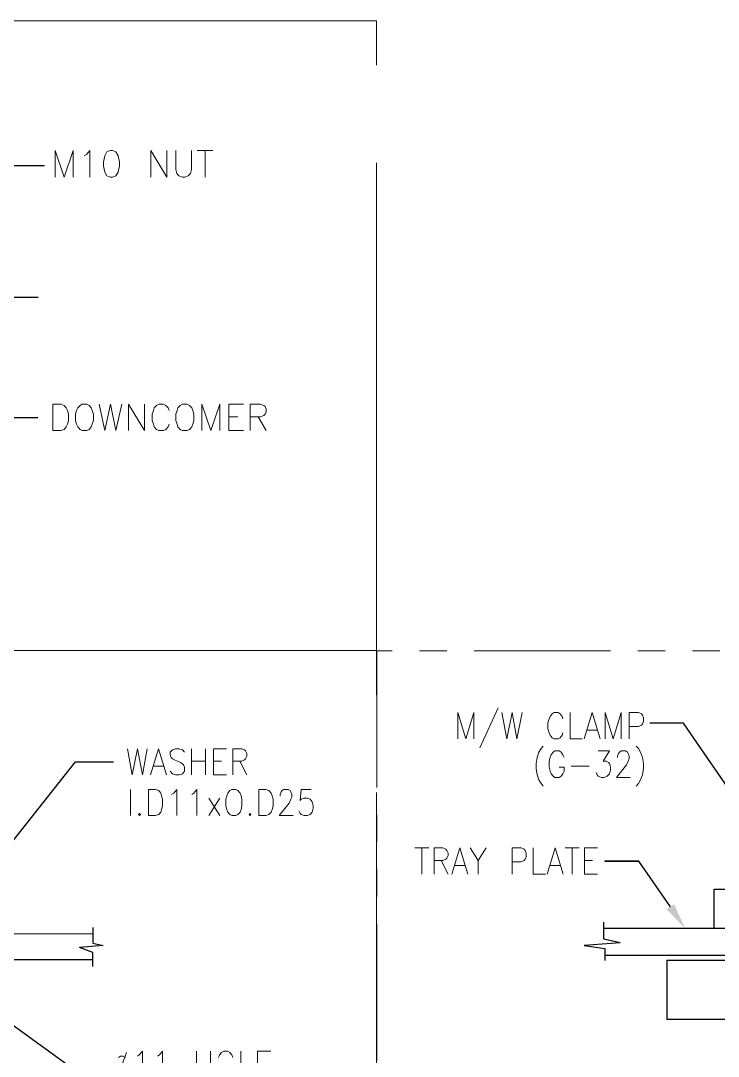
# Model space of a CAD drawing. Header units: inches. Extents: x -15980 to 45789, y -23276 to 2417.
# Drawn here: x 5054 to 5702, y -19373 to -18409 of the extents above; entities that cross this region are included whole.
import ezdxf

# ---------------------------------------------------------------- set-up
doc = ezdxf.new("R2010")
doc.units = ezdxf.units.IN
doc.header["$MEASUREMENT"] = 0
doc.linetypes.add('PHANTOMX2', pattern=[127, 63.5, -12.7, 12.7, -12.7, 12.7, -12.7])
for name, color, linetype, lineweight in [('Color-7-Line_Weight-25', 7, 'Continuous', 25), ('Color-7-Line_Weight-9', 7, 'Continuous', 9), ('HATCH', 130, 'PHANTOMX2', 9), ('TEXT', 2, 'Continuous', 13)]:
    doc.layers.add(name, color=color, linetype=linetype, lineweight=lineweight)
doc.layers.add('dim', color=82, linetype='Continuous')

# ---------------------------------------------------------------- blocks, each defined once
blk = doc.blocks.new('A$Ce8e9d52e')
at = {"layer": 'Color-7-Line_Weight-25', "linetype": 'Continuous'}
blk.add_line((186.17, 105.92), (148.67, 105.92), dxfattribs=at)
at = {"layer": 'dim'}
for p, q in [((187.83, 140.25), (178.5, 140.25)), ((176.75, 74.67), (186.08, 74.67))]:
    blk.add_line(p, q, dxfattribs=at)
at = {"layer": 'HATCH', "ltscale": 2}
blk.add_lwpolyline([(0, 14), (274.25, 14), (274.25, 178), (0, 178)], close=True, dxfattribs=at)
at = {"layer": 'TEXT', "ltscale": 0.5}
for p, q in [((190.58, 137.25), (190.58, 144.17)), ((190.58, 144.17), (192.92, 137.25)), ((192.92, 137.25), (195.25, 144.17)), ((195.25, 144.17), (195.25, 137.25)), ((198.17, 142.83), (198.75, 143.17)), ((198.75, 143.17), (199.67, 144.17)), ((199.67, 144.17), (199.67, 137.25)), ((204.08, 143.83), (203.5, 142.83)), ((204.92, 144.17), (204.08, 143.83)), ((205.5, 144.17), (204.92, 144.17)), ((206.42, 143.83), (205.5, 144.17)), ((207, 142.83), (206.42, 143.83)), ((215.5, 137.25), (215.5, 144.17)), ((215.5, 144.17), (219.67, 137.25)), ((219.67, 137.25), (219.67, 144.17)), ((222, 144.17), (222, 139.25)), ((226.08, 139.25), (226.08, 144.17)), ((227.58, 144.17), (231.67, 144.17)), ((229.67, 144.17), (229.67, 137.25)), ((203.5, 142.83), (203.17, 141.17)), ((203.17, 141.17), (203.17, 140.25)), ((203.17, 140.25), (203.5, 138.58)), ((207.33, 141.17), (207, 142.83)), ((207, 138.58), (207.33, 140.25)), ((207.33, 140.25), (207.33, 141.17)), ((203.5, 138.58), (204.08, 137.58)), ((204.08, 137.58), (204.92, 137.25)), ((205.5, 137.25), (206.42, 137.58)), ((206.42, 137.58), (207, 138.58)), ((222, 139.25), (222.25, 138.25)), ((222.25, 138.25), (222.83, 137.58)), ((222.83, 137.58), (223.75, 137.25)), ((224.33, 137.25), (225.25, 137.58)), ((225.25, 137.58), (225.83, 138.25)), ((225.83, 138.25), (226.08, 139.25)), ((204.92, 137.25), (205.5, 137.25)), ((223.75, 137.25), (224.33, 137.25)), ((190, 71.25), (190, 78.17)), ((190, 78.17), (192.08, 78.17)), ((192.08, 78.17), (192.92, 77.83)), ((192.92, 77.83), (193.5, 77.17)), ((193.5, 77.17), (193.83, 76.5)), ((193.83, 76.5), (194.08, 75.5)), ((196.17, 76.5), (195.92, 75.5)), ((196.5, 77.17), (196.17, 76.5)), ((197.08, 77.83), (196.5, 77.17)), ((197.67, 78.17), (197.08, 77.83)), ((198.83, 78.17), (197.67, 78.17)), ((199.42, 77.83), (198.83, 78.17)), ((200, 77.17), (199.42, 77.83)), ((200.25, 76.5), (200, 77.17)), ((200.58, 75.5), (200.25, 76.5)), ((202.08, 78.17), (203.5, 71.25)), ((203.5, 71.25), (205, 78.17)), ((205, 78.17), (206.42, 71.25)), ((206.42, 71.25), (207.92, 78.17)), ((209.67, 71.25), (209.67, 78.17)), ((209.67, 78.17), (213.83, 71.25)), ((213.83, 71.25), (213.83, 78.17)), ((216.17, 76.5), (215.83, 75.5)), ((216.42, 77.17), (216.17, 76.5)), ((217, 77.83), (216.42, 77.17)), ((217.58, 78.17), (217, 77.83)), ((218.83, 78.17), (217.58, 78.17)), ((219.42, 77.83), (218.83, 78.17)), ((220, 77.17), (219.42, 77.83)), ((220.25, 76.5), (220, 77.17)), ((222.33, 76.5), (222, 75.5)), ((222.58, 77.17), (222.33, 76.5)), ((223.17, 77.83), (222.58, 77.17)), ((223.75, 78.17), (223.17, 77.83)), ((225, 78.17), (223.75, 78.17)), ((225.58, 77.83), (225, 78.17)), ((226.17, 77.17), (225.58, 77.83)), ((226.42, 76.5), (226.17, 77.17)), ((226.75, 75.5), (226.42, 76.5)), ((228.75, 71.25), (228.75, 78.17)), ((228.75, 78.17), (231.17, 71.25)), ((231.17, 71.25), (233.5, 78.17)), ((233.5, 78.17), (233.5, 71.25)), ((235.83, 71.25), (235.83, 78.17)), ((235.83, 78.17), (239.67, 78.17)), ((241.42, 71.25), (241.42, 78.17)), ((241.42, 78.17), (244.08, 78.17)), ((244.08, 78.17), (244.92, 77.83)), ((244.92, 77.83), (245.25, 77.5)), ((245.25, 77.5), (245.5, 76.83)), ((245.5, 76.17), (245.25, 75.5)), ((245.5, 76.83), (245.5, 76.17)), ((193.83, 72.92), (193.5, 72.25)), ((194.08, 73.92), (193.83, 72.92)), ((194.08, 75.5), (194.08, 73.92)), ((195.92, 75.5), (195.92, 73.92)), ((195.92, 73.92), (196.17, 72.92)), ((196.17, 72.92), (196.5, 72.25)), ((200, 72.25), (200.25, 72.92)), ((200.25, 72.92), (200.58, 73.92)), ((200.58, 73.92), (200.58, 75.5)), ((215.83, 75.5), (215.83, 73.92)), ((215.83, 73.92), (216.17, 72.92)), ((216.17, 72.92), (216.42, 72.25)), ((220, 72.25), (220.25, 72.92)), ((222, 75.5), (222, 73.92)), ((222, 73.92), (222.33, 72.92)), ((222.33, 72.92), (222.58, 72.25)), ((226.17, 72.25), (226.42, 72.92)), ((226.42, 72.92), (226.75, 73.92)), ((226.75, 73.92), (226.75, 75.5)), ((235.83, 74.83), (238.17, 74.83)), ((244.08, 74.83), (241.42, 74.83)), ((243.5, 74.83), (245.5, 71.25)), ((244.92, 75.17), (244.08, 74.83)), ((245.25, 75.5), (244.92, 75.17)), ((192.08, 71.25), (190, 71.25)), ((192.92, 71.58), (192.08, 71.25)), ((193.5, 72.25), (192.92, 71.58)), ((196.5, 72.25), (197.08, 71.58)), ((197.08, 71.58), (197.67, 71.25)), ((197.67, 71.25), (198.83, 71.25)), ((198.83, 71.25), (199.42, 71.58)), ((199.42, 71.58), (200, 72.25)), ((216.42, 72.25), (217, 71.58)), ((217, 71.58), (217.58, 71.25)), ((217.58, 71.25), (218.83, 71.25)), ((218.83, 71.25), (219.42, 71.58)), ((219.42, 71.58), (220, 72.25)), ((222.58, 72.25), (223.17, 71.58)), ((223.17, 71.58), (223.75, 71.25)), ((223.75, 71.25), (225, 71.25)), ((225, 71.25), (225.58, 71.58)), ((225.58, 71.58), (226.17, 72.25)), ((235.83, 71.25), (239.67, 71.25))]:
    blk.add_line(p, q, dxfattribs=at)
blk = doc.blocks.new('A$Ccda6811e')
at = {"layer": 'Color-7-Line_Weight-25', "linetype": 'Continuous'}
for p, q in [((200.42, 105.83), (200.42, 101.75)), ((203.08, 101.17), (196.92, 100.67)), ((200.42, 99.33), (196.92, 100.67)), ((200.42, 101.75), (203.08, 101.17)), ((200.42, 97.42), (100.25, 97.42)), ((200.42, 95.67), (200.42, 99.33))]:
    blk.add_line(p, q, dxfattribs=at)
at = {"layer": 'Color-7-Line_Weight-9', "linetype": 'Continuous'}
blk.add_lwpolyline([(177.33, 104.25), (148.58, 104.25), (200.42, 104.25)], dxfattribs=at)
at = {"layer": 'dim'}
for p, q in [((175.83, 123.75), (195.92, 149)), ((195.92, 149), (205.75, 149)), ((157.33, 96.58), (193.67, 70.25))]:
    blk.add_line(p, q, dxfattribs=at)
at = {"layer": 'HATCH', "ltscale": 2}
blk.add_lwpolyline([(0, 14), (274.25, 14), (274.25, 178), (0, 178)], close=True, dxfattribs=at)
at = {"layer": 'TEXT', "ltscale": 0.5}
for p, q in [((209.42, 152.42), (210.67, 145.58)), ((210.67, 145.58), (212, 152.42)), ((212, 152.42), (213.33, 145.58)), ((213.33, 145.58), (214.58, 152.42)), ((215.42, 145.58), (217.5, 152.42)), ((217.5, 152.42), (219.58, 145.58)), ((221.17, 152.17), (220.58, 151.5)), ((220.58, 151.5), (220.58, 150.83)), ((221.92, 152.42), (221.17, 152.17)), ((222.92, 152.42), (221.92, 152.42)), ((223.75, 152.17), (222.92, 152.42)), ((224.25, 151.5), (223.75, 152.17)), ((226.08, 152.42), (226.08, 145.58)), ((229.75, 152.42), (229.75, 145.58)), ((231.83, 145.58), (231.83, 152.42)), ((231.83, 152.42), (235.25, 152.42)), ((236.83, 145.58), (236.83, 152.42)), ((236.83, 152.42), (239.17, 152.42)), ((239.17, 152.42), (239.92, 152.17)), ((239.92, 152.17), (240.17, 151.83)), ((240.17, 151.83), (240.5, 151.17)), ((240.5, 151.17), (240.5, 150.5)), ((220.58, 150.83), (220.83, 150.17)), ((220.83, 150.17), (221.17, 149.83)), ((221.17, 149.83), (221.67, 149.5)), ((221.67, 149.5), (223.25, 148.83)), ((223.25, 148.83), (223.75, 148.5)), ((223.75, 148.5), (224, 148.25)), ((226.08, 149.17), (229.75, 149.17)), ((231.83, 149.17), (233.92, 149.17)), ((239.17, 149.17), (236.83, 149.17)), ((238.67, 149.17), (240.5, 145.58)), ((239.92, 149.5), (239.17, 149.17)), ((240.17, 149.83), (239.92, 149.5)), ((240.5, 150.5), (240.17, 149.83)), ((216.17, 147.92), (218.75, 147.92)), ((221.17, 145.92), (220.58, 146.58)), ((221.92, 145.58), (221.17, 145.92)), ((223.75, 145.92), (222.92, 145.58)), ((224.25, 146.58), (223.75, 145.92)), ((224, 148.25), (224.25, 147.58)), ((224.25, 147.58), (224.25, 146.58)), ((222.92, 145.58), (221.92, 145.58)), ((231.83, 145.58), (235.25, 145.58)), ((210.25, 141.83), (210.25, 135)), ((214.92, 135), (214.92, 141.83)), ((214.92, 141.83), (216.75, 141.83)), ((216.75, 141.83), (217.58, 141.5)), ((217.58, 141.5), (218.08, 140.83)), ((218.08, 140.83), (218.33, 140.17)), ((220.92, 140.5), (221.5, 140.83)), ((221.5, 140.83), (222.25, 141.83)), ((222.25, 141.83), (222.25, 135)), ((226.17, 140.5), (226.67, 140.83)), ((226.67, 140.83), (227.5, 141.83)), ((227.5, 141.83), (227.5, 135)), ((235.58, 140.83), (235.33, 140.17)), ((236.08, 141.5), (235.58, 140.83)), ((236.58, 141.83), (236.08, 141.5)), ((237.67, 141.83), (236.58, 141.83)), ((238.17, 141.5), (237.67, 141.83)), ((238.75, 140.83), (238.17, 141.5)), ((239, 140.17), (238.75, 140.83)), ((243.67, 135), (243.67, 141.83)), ((243.67, 141.83), (245.5, 141.83)), ((245.5, 141.83), (246.25, 141.5)), ((246.25, 141.5), (246.83, 140.83)), ((246.83, 140.83), (247.08, 140.17)), ((249.17, 140.5), (249.42, 141.17)), ((249.17, 140.17), (249.17, 140.5)), ((249.42, 141.17), (249.67, 141.5)), ((249.67, 141.5), (250.17, 141.83)), ((250.17, 141.83), (251.25, 141.83)), ((251.25, 141.83), (251.75, 141.5)), ((251.75, 141.5), (252, 141.17)), ((252, 141.17), (252.25, 140.5)), ((252.25, 140.5), (252.25, 139.83)), ((254.67, 141.83), (254.42, 138.92)), ((257.25, 141.83), (254.67, 141.83)), ((218.33, 140.17), (218.58, 139.25)), ((218.58, 137.58), (218.33, 136.58)), ((218.58, 139.25), (218.58, 137.58)), ((230.58, 139.58), (233.5, 135)), ((233.5, 139.58), (230.58, 135)), ((235.33, 140.17), (235.08, 139.25)), ((235.08, 139.25), (235.08, 137.58)), ((235.08, 137.58), (235.33, 136.58)), ((239.25, 139.25), (239, 140.17)), ((239, 136.58), (239.25, 137.58)), ((239.25, 137.58), (239.25, 139.25)), ((247.08, 140.17), (247.33, 139.25)), ((247.33, 137.58), (247.08, 136.58)), ((247.33, 139.25), (247.33, 137.58)), ((251.5, 138.25), (248.92, 135)), ((252, 139.25), (251.5, 138.25)), ((252.25, 139.83), (252, 139.25)), ((254.42, 138.92), (254.67, 139.25)), ((254.67, 139.25), (255.42, 139.58)), ((255.42, 139.58), (256.25, 139.58)), ((256.25, 139.58), (257, 139.25)), ((257, 139.25), (257.5, 138.58)), ((257.5, 138.58), (257.75, 137.58)), ((257.75, 137.58), (257.75, 136.92)), ((212.58, 135.58), (212.33, 135.33)), ((212.33, 135.33), (212.58, 135)), ((212.83, 135.33), (212.58, 135.58)), ((212.58, 135), (212.83, 135.33)), ((216.75, 135), (214.92, 135)), ((217.58, 135.33), (216.75, 135)), ((218.08, 135.92), (217.58, 135.33)), ((218.33, 136.58), (218.08, 135.92)), ((235.33, 136.58), (235.58, 135.92)), ((235.58, 135.92), (236.08, 135.33)), ((236.08, 135.33), (236.58, 135)), ((236.58, 135), (237.67, 135)), ((237.67, 135), (238.17, 135.33)), ((238.17, 135.33), (238.75, 135.92)), ((238.75, 135.92), (239, 136.58)), ((241.33, 135.58), (241.08, 135.33)), ((241.08, 135.33), (241.33, 135)), ((241.58, 135.33), (241.33, 135.58)), ((241.33, 135), (241.58, 135.33)), ((245.5, 135), (243.67, 135)), ((246.25, 135.33), (245.5, 135)), ((246.83, 135.92), (246.25, 135.33)), ((247.08, 136.58), (246.83, 135.92)), ((248.92, 135), (252.58, 135)), ((254.42, 135.58), (254.08, 136.25)), ((254.67, 135.33), (254.42, 135.58)), ((255.42, 135), (254.67, 135.33)), ((256.25, 135), (255.42, 135)), ((257, 135.33), (256.25, 135)), ((257.5, 135.92), (257, 135.33)), ((257.75, 136.92), (257.5, 135.92)), ((209.17, 73.33), (206.75, 66.75)), ((212.5, 72.67), (213.33, 73.67)), ((213.33, 73.67), (213.33, 66.75)), ((217.75, 72.67), (218.58, 73.67)), ((218.58, 73.67), (218.58, 66.75)), ((227.42, 73.67), (227.42, 66.75)), ((231.08, 73.67), (231.08, 66.75)), ((233.92, 73.33), (233.42, 72.67)), ((234.5, 73.67), (233.92, 73.33)), ((235.5, 73.67), (234.5, 73.67)), ((236.08, 73.33), (235.5, 73.67)), ((236.58, 72.67), (236.08, 73.33)), ((238.92, 73.67), (238.92, 66.75)), ((243.33, 66.75), (243.33, 73.67)), ((243.33, 73.67), (246.75, 73.67)), ((207.58, 72.33), (207.08, 72)), ((208.33, 72.33), (207.58, 72.33)), ((208.92, 72), (208.33, 72.33)), ((212, 72.33), (212.5, 72.67)), ((217.25, 72.33), (217.75, 72.67)), ((233.42, 72.67), (233.17, 72)), ((236.83, 72), (236.58, 72.67))]:
    blk.add_line(p, q, dxfattribs=at)
blk = doc.blocks.new('A$C672abb9b')
at = {"layer": 'dim'}
blk.add_hatch(color=256, dxfattribs=at).paths.add_polyline_path([(269.64, 344.94), (276.49, 349.7), (286.91, 327.08)])
at = {"layer": 'Color-7-Line_Weight-25', "linetype": 'Continuous'}
for p, q in [((313.69, 363.69), (651.79, 363.69)), ((313.69, 327.08), (313.69, 363.69)), ((211.31, 317.26), (211.31, 333.04)), ((651.79, 327.08), (211.31, 327.08)), ((226.49, 313.99), (192.86, 311.31)), ((192.86, 311.31), (212.2, 308.63)), ((226.49, 313.99), (211.31, 317.26)), ((212.2, 308.63), (212.2, 297.32)), ((212.2, 302.38), (429.46, 302.38)), ((269.64, 297.62), (447.92, 297.62)), ((269.64, 297.62), (269.64, 242.56)), ((670.24, 242.56), (269.64, 242.56))]:
    blk.add_line(p, q, dxfattribs=at)
at = {"layer": 'dim'}
for p, q in [((285.12, 518.16), (253.87, 518.16)), ((377.68, 383.63), (285.12, 518.16)), ((273.21, 347.32), (243.75, 389.88))]:
    blk.add_line(p, q, dxfattribs=at)
blk.add_lwpolyline([(212.5, 389.88), (243.75, 389.88), (211.91, 389.88)], dxfattribs=at)
at = {"layer": 'HATCH', "ltscale": 2}
blk.add_lwpolyline([(0, 0), (979.47, 0), (979.47, 585.42), (0, 585.42)], close=True, dxfattribs=at)
at = {"layer": 'TEXT', "ltscale": 0.5}
for p, q in [((112.8, 532.44), (95.83, 495.24)), ((75.3, 503.57), (75.3, 527.98)), ((75.3, 527.98), (82.74, 503.57)), ((82.74, 503.57), (90.18, 527.98)), ((90.18, 527.98), (90.18, 503.57)), ((116.37, 527.98), (121.13, 503.57)), ((121.13, 503.57), (125.89, 527.98)), ((125.89, 527.98), (130.36, 503.57)), ((130.36, 503.57), (135.12, 527.98)), ((160.42, 522.02), (159.23, 518.45)), ((161.31, 524.41), (160.42, 522.02)), ((163.1, 526.79), (161.31, 524.41)), ((164.88, 527.98), (163.1, 526.79)), ((168.75, 527.98), (164.88, 527.98)), ((170.54, 526.79), (168.75, 527.98)), ((172.32, 524.41), (170.54, 526.79)), ((173.21, 522.02), (172.32, 524.41)), ((179.76, 527.98), (179.76, 503.57)), ((192.86, 503.57), (200.3, 527.98)), ((200.3, 527.98), (207.74, 503.57)), ((212.5, 503.57), (212.5, 527.98)), ((212.5, 527.98), (219.94, 503.57)), ((219.94, 503.57), (227.38, 527.98)), ((227.38, 527.98), (227.38, 503.57)), ((234.82, 503.57), (234.82, 527.98)), ((234.82, 527.98), (243.45, 527.98)), ((243.45, 527.98), (246.13, 526.79)), ((246.13, 526.79), (247.02, 525.6)), ((247.02, 525.6), (247.92, 523.21)), ((247.92, 523.21), (247.92, 519.64)), ((159.23, 518.45), (159.23, 512.8)), ((159.23, 512.8), (160.42, 509.23)), ((195.83, 511.61), (205.06, 511.61)), ((243.45, 515.18), (234.82, 515.18)), ((246.13, 516.37), (243.45, 515.18)), ((247.02, 517.56), (246.13, 516.37)), ((247.92, 519.64), (247.02, 517.56)), ((160.42, 509.23), (161.31, 506.85)), ((161.31, 506.85), (163.1, 504.46)), ((163.1, 504.46), (164.88, 503.57)), ((164.88, 503.57), (168.75, 503.57)), ((168.75, 503.57), (170.54, 504.46)), ((170.54, 504.46), (172.32, 506.85)), ((172.32, 506.85), (173.21, 509.23)), ((179.76, 503.57), (191.07, 503.57)), ((165.77, 492.26), (163.99, 491.07)), ((169.64, 492.26), (165.77, 492.26)), ((171.43, 491.07), (169.64, 492.26)), ((205.95, 492.26), (216.37, 492.26)), ((216.37, 492.26), (210.71, 482.74)), ((225.6, 491.07), (227.38, 492.26)), ((227.38, 492.26), (231.25, 492.26)), ((231.25, 492.26), (233.04, 491.07)), ((241.37, 496.73), (243.45, 494.64)), ((243.45, 494.64), (245.24, 491.07)), ((161.31, 486.31), (160.42, 482.74)), ((160.42, 482.74), (160.42, 477.08)), ((162.2, 488.69), (161.31, 486.31)), ((163.99, 491.07), (162.2, 488.69)), ((173.21, 488.69), (171.43, 491.07)), ((174.41, 486.31), (173.21, 488.69)), ((210.71, 482.74), (213.39, 482.74)), ((213.39, 482.74), (215.48, 481.55)), ((223.81, 487.5), (224.7, 489.88)), ((223.81, 486.31), (223.81, 487.5)), ((224.7, 489.88), (225.6, 491.07)), ((233.93, 482.74), (232.14, 479.46)), ((233.04, 491.07), (233.93, 489.88)), ((233.93, 489.88), (234.82, 487.5)), ((234.82, 485.12), (233.93, 482.74)), ((234.82, 487.5), (234.82, 485.12)), ((245.24, 491.07), (247.02, 486.31)), ((247.02, 486.31), (247.92, 480.66)), ((160.42, 477.08), (161.31, 473.51)), ((161.31, 473.51), (162.2, 471.13)), ((174.41, 477.08), (169.64, 477.08)), ((173.21, 471.13), (174.41, 473.51)), ((174.41, 473.51), (174.41, 477.08)), ((180.95, 478.27), (197.62, 478.27)), ((205.06, 469.94), (204.17, 472.32)), ((215.48, 481.55), (216.37, 480.66)), ((216.37, 480.66), (217.26, 477.08)), ((217.26, 474.7), (216.37, 471.13)), ((217.26, 477.08), (217.26, 474.7)), ((232.14, 479.46), (222.92, 467.56)), ((247.92, 475.89), (247.02, 469.94)), ((247.92, 480.66), (247.92, 475.89)), ((162.2, 471.13), (163.99, 468.75)), ((163.99, 468.75), (165.77, 467.56)), ((165.77, 467.56), (169.64, 467.56)), ((169.64, 467.56), (171.43, 468.75)), ((171.43, 468.75), (173.21, 471.13)), ((205.95, 468.75), (205.06, 469.94)), ((208.93, 467.56), (205.95, 468.75)), ((211.61, 467.56), (208.93, 467.56)), ((214.29, 468.75), (211.61, 467.56)), ((216.37, 471.13), (214.29, 468.75)), ((222.92, 467.56), (235.71, 467.56)), ((245.24, 465.48), (243.45, 461.91)), ((247.02, 469.94), (245.24, 465.48)), ((243.45, 461.91), (241.37, 459.52)), ((35.42, 402.08), (48.51, 402.08)), ((41.96, 402.08), (41.96, 377.68)), ((53.27, 377.68), (53.27, 402.08)), ((53.27, 402.08), (61.61, 402.08)), ((61.61, 402.08), (64.29, 400.89)), ((64.29, 400.89), (65.18, 399.7)), ((65.18, 399.7), (66.37, 397.32)), ((66.37, 394.94), (65.18, 392.56)), ((66.37, 397.32), (66.37, 394.94)), ((69.94, 377.68), (77.38, 402.08)), ((77.38, 402.08), (84.82, 377.68)), ((86.91, 402.08), (94.35, 390.48)), ((101.79, 402.08), (94.35, 390.48)), ((125.89, 377.68), (125.89, 402.08)), ((125.89, 402.08), (134.23, 402.08)), ((134.23, 402.08), (137.2, 400.89)), ((137.2, 400.89), (138.1, 399.7)), ((138.1, 399.7), (138.99, 397.32)), ((138.99, 397.32), (138.99, 393.75)), ((145.54, 402.08), (145.54, 377.68)), ((158.63, 377.68), (166.07, 402.08)), ((166.07, 402.08), (173.51, 377.68)), ((175.3, 402.08), (188.39, 402.08)), ((181.85, 402.08), (181.85, 377.68)), ((193.15, 377.68), (193.15, 402.08)), ((193.15, 402.08), (205.36, 402.08)), ((61.61, 390.48), (53.27, 390.48)), ((59.82, 390.48), (66.37, 377.68)), ((64.29, 391.67), (61.61, 390.48)), ((65.18, 392.56), (64.29, 391.67)), ((72.92, 385.71), (82.14, 385.71)), ((94.35, 390.48), (94.35, 377.68)), ((134.23, 389.29), (125.89, 389.29)), ((137.2, 390.48), (134.23, 389.29)), ((138.1, 391.67), (137.2, 390.48)), ((138.99, 393.75), (138.1, 391.67)), ((161.31, 385.71), (170.83, 385.71)), ((193.15, 390.48), (200.6, 390.48)), ((145.54, 377.68), (156.85, 377.68)), ((193.15, 377.68), (205.36, 377.68))]:
    blk.add_line(p, q, dxfattribs=at)
blk.add_lwpolyline([(154.76, 496.73), (152.98, 494.64), (150.89, 491.07), (149.11, 486.31), (148.21, 480.66), (148.21, 475.89), (149.11, 469.94), (150.89, 465.48), (152.98, 461.91), (154.76, 459.52)], dxfattribs=at)

msp = doc.modelspace()

# ---------------------------------------------------------------- block references
at = {"xscale": 3.571428571428572, "yscale": 3.571428571428572, "zscale": 3.571428571428572}
for name, p in [('A$Ce8e9d52e', (4404.814, -19045.197)), ('A$Ccda6811e', (4404.813, -19630.911))]:
    msp.add_blockref(name, p, dxfattribs=at)
msp.add_blockref('A$C672abb9b', (5384.575, -19580.912))

doc.saveas('drawing.dxf')
